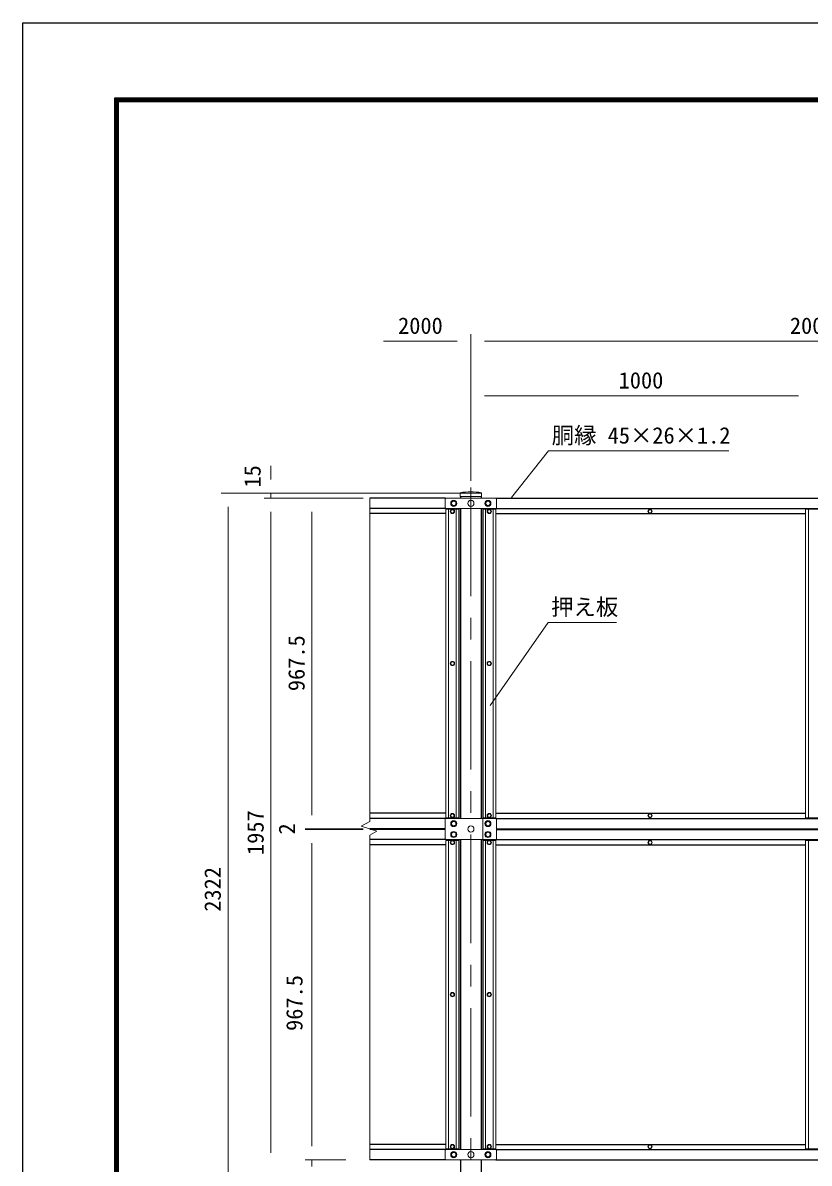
# Model space of a CAD drawing. Units: millimetres, scale not verified. Extents: x -4200 to 4200, y -2970 to 2970.
# Drawn here: x -4200 to -1896, y -369 to 2970 of the extents above; entities that cross this region are included whole.
import ezdxf
from ezdxf.enums import TextEntityAlignment as Align

# ---------------------------------------------------------------- set-up
doc = ezdxf.new("R2010")
doc.units = ezdxf.units.MM
doc.header["$LTSCALE"] = 10
doc.linetypes.add('USER1', pattern=[50.8, 31.75, -6.35, 6.35, -6.35])
for name, color, linetype, lineweight in [('0-0_D-TTL', 7, 'Continuous', 25), ('0-2_D-STR1', 1, 'Continuous', 25), ('0-3_D-STR3', 3, 'Continuous', 13), ('0-4_D-BMK', 2, 'USER1', 13), ('0-5_D-STR-DIM', 7, 'Continuous', 13), ('0-8_D-STR-TXT', 7, 'Continuous', 13)]:
    doc.layers.add(name, color=color, linetype=linetype, lineweight=lineweight)
doc.styles.add('ＭＳ ゴシック', font='')
doc.styles.get('ＭＳ ゴシック').set_extended_font_data('MS Gothic')

msp = doc.modelspace()

# ---------------------------------------------------------------- linework, layer by layer
at = {"layer": '0-0_D-TTL', "color": 2}
msp.add_lwpolyline([(-4200, 2970), (4200, 2970), (4200, -2970), (-4200, -2970)], close=True, dxfattribs=at)
at = {"layer": '0-0_D-TTL'}
for points in [[(-3930, 2750), (3930, 2750), (3930, -2750), (-3930, -2750)], [(-3927.5, 2747.5), (3927.5, 2747.5), (3927.5, -2747.5), (-3927.5, -2747.5)], [(-3925, 2745), (3925, 2745), (3925, -2745), (-3925, -2745)], [(-3922.5, 2742.5), (3922.5, 2742.5), (3922.5, -2742.5), (-3922.5, -2742.5)], [(-3920, 2740), (3920, 2740), (3920, -2740), (-3920, -2740)]]:
    msp.add_lwpolyline(points, close=True, dxfattribs=at)
at = {"layer": '0-2_D-STR1'}
for p, q in [((-2962.26, 1577.65), (-3183.08, 1577.65)), ((-2917.51, 1582.86), (-2917.51, 1577.65)), ((-2857.01, 1582.86), (-2857.01, 1577.65)), ((-2814.26, 1577.65), (-960.26, 1577.65)), ((-2960.26, 1547.65), (-3183.08, 1547.65)), ((-2960.26, 1547.65), (-3183.08, 1547.65)), ((-2922.26, 1547.65), (-2922.26, 640.15)), ((-2917.51, 1547.65), (-2917.51, 640.15)), ((-2857.01, 1547.65), (-2857.01, 640.15)), ((-2852.26, 1547.65), (-2852.26, 640.15)), ((-2814.26, 1547.65), (-960.26, 1547.65)), ((-2960.26, 1532.65), (-3183.08, 1532.65)), ((-2814.26, 1532.65), (-1906.26, 1532.65)), ((-2960.26, 655.15), (-3183.08, 655.15)), ((-2960.26, 640.15), (-3183.08, 640.15)), ((-2960.26, 640.15), (-3183.08, 640.15)), ((-2814.26, 655.15), (-1906.26, 655.15)), ((-2814.26, 640.15), (-960.26, 640.15)), ((-2962.26, 610.15), (-3183.08, 610.15)), ((-2962.26, 608.15), (-3183.08, 608.15)), ((-2812.26, 610.15), (-962.26, 610.15)), ((-2812.26, 608.15), (-962.26, 608.15)), ((-2960.26, 578.15), (-3183.08, 578.15)), ((-2960.26, 578.15), (-3183.08, 578.15)), ((-2922.26, 578.15), (-2922.26, -329.35)), ((-2917.51, 578.15), (-2917.51, -329.35)), ((-2857.01, 578.15), (-2857.01, -329.35)), ((-2852.26, 578.15), (-2852.26, -329.35)), ((-2814.26, 578.15), (-960.26, 578.15)), ((-2960.26, 563.15), (-3183.08, 563.15)), ((-2814.26, 563.15), (-1906.26, 563.15)), ((-2960.26, -314.35), (-3183.08, -314.35)), ((-2960.26, -329.35), (-3183.08, -329.35)), ((-2960.26, -329.35), (-3183.08, -329.35)), ((-2814.26, -314.35), (-1906.26, -314.35)), ((-2814.26, -329.35), (-960.26, -329.35)), ((-2960.27, -359.35), (-3183.08, -359.35)), ((-2857.01, -359.35), (-2857.01, -729.35)), ((-2814.25, -359.35), (-960.26, -359.35))]:
    msp.add_line(p, q, dxfattribs=at)
msp.add_lwpolyline([(-2917.51, -359.35), (-2917.51, -729.35), (-2857.01, -729.35)], dxfattribs=at)
at = {"layer": '0-3_D-STR3'}
for p, q in [((-2962.26, 1575.65), (-2962.26, 1549.65)), ((-2960.26, 1577.65), (-2814.26, 1577.65)), ((-2918.71, 1582.86), (-2918.71, 1593.74)), ((-2918.71, 1582.86), (-2855.81, 1582.86)), ((-2917.51, 1592.65), (-2857.01, 1592.65)), ((-2855.81, 1582.86), (-2855.81, 1593.74)), ((-2812.26, 1575.65), (-2812.26, 1549.65)), ((-2960.26, 1547.65), (-2814.26, 1547.65)), ((-2960.26, 1545.4), (-2960.26, 642.4)), ((-2960.26, 1545.4), (-2922.26, 1545.4)), ((-2952.26, 1545.4), (-2952.26, 642.4)), ((-2930.26, 1545.4), (-2930.26, 642.4)), ((-2922.26, 1545.4), (-2922.26, 642.4)), ((-2852.26, 1545.4), (-2814.26, 1545.4)), ((-2852.26, 1545.4), (-2852.26, 642.4)), ((-2844.26, 1545.4), (-2844.26, 642.4)), ((-2822.26, 1545.4), (-2822.26, 642.4)), ((-2814.26, 1545.4), (-2814.26, 642.4)), ((-1906.26, 1545.4), (-1868.26, 1545.4)), ((-1906.26, 1545.4), (-1906.26, 642.4)), ((-1898.26, 1545.4), (-1898.26, 642.4)), ((-2962.26, 638.15), (-2962.26, 580.15)), ((-2922.26, 642.4), (-2960.26, 642.4)), ((-2960.26, 640.15), (-2814.26, 640.15)), ((-2852.26, 642.4), (-2814.26, 642.4)), ((-2852.26, 578.15), (-2852.26, 640.15)), ((-2812.26, 638.15), (-2812.26, 580.15)), ((-1906.26, 642.4), (-1868.26, 642.4)), ((-2960.26, 578.15), (-2814.26, 578.15)), ((-2960.26, 575.9), (-2960.26, -327.1)), ((-2960.26, 575.9), (-2922.26, 575.9)), ((-2952.26, 575.9), (-2952.26, -327.1)), ((-2930.26, 575.9), (-2930.26, -327.1)), ((-2922.26, 575.9), (-2922.26, -327.1)), ((-2852.26, 575.9), (-2814.26, 575.9)), ((-2852.26, 575.9), (-2852.26, -327.1)), ((-2844.26, 575.9), (-2844.26, -327.1)), ((-2822.26, 575.9), (-2822.26, -327.1)), ((-2814.26, 575.9), (-2814.26, -327.1)), ((-1906.26, 575.9), (-1868.26, 575.9)), ((-1906.26, 575.9), (-1906.26, -327.1)), ((-1898.26, 575.9), (-1898.26, -327.1)), ((-2962.26, -331.35), (-2962.26, -357.35)), ((-2922.26, -327.1), (-2960.26, -327.1)), ((-2960.26, -329.35), (-2814.26, -329.35)), ((-2852.26, -327.1), (-2814.26, -327.1)), ((-2812.26, -331.35), (-2812.26, -357.35)), ((-1906.26, -327.1), (-1868.26, -327.1)), ((-2960.26, -359.35), (-2814.26, -359.35))]:
    msp.add_line(p, q, dxfattribs=at)
for points in [[(-2935.49, 1539.15), (-2938.37, 1544.15), (-2944.15, 1544.15), (-2947.03, 1539.15), (-2944.15, 1534.15), (-2938.37, 1534.15)], [(-2929.76, 1562.65), (-2933.5, 1569.15), (-2941.02, 1569.15), (-2944.76, 1562.65), (-2941.02, 1556.15), (-2933.5, 1556.15)], [(-2829.76, 1562.65), (-2833.5, 1569.15), (-2841.02, 1569.15), (-2844.76, 1562.65), (-2841.02, 1556.15), (-2833.5, 1556.15)], [(-2839.03, 1539.15), (-2836.15, 1544.15), (-2830.37, 1544.15), (-2827.49, 1539.15), (-2830.37, 1534.15), (-2836.15, 1534.15)], [(-2356.49, 1539.15), (-2359.37, 1544.15), (-2365.15, 1544.15), (-2368.03, 1539.15), (-2365.15, 1534.15), (-2359.37, 1534.15)], [(-2947.03, 1093.9), (-2944.15, 1098.9), (-2938.37, 1098.9), (-2935.49, 1093.9), (-2938.37, 1088.9), (-2944.15, 1088.9)], [(-2839.03, 1093.9), (-2836.15, 1098.9), (-2830.37, 1098.9), (-2827.49, 1093.9), (-2830.37, 1088.9), (-2836.15, 1088.9)], [(-2935.49, 648.65), (-2938.37, 653.65), (-2944.15, 653.65), (-2947.03, 648.65), (-2944.15, 643.65), (-2938.37, 643.65)], [(-2839.03, 648.65), (-2836.15, 653.65), (-2830.37, 653.65), (-2827.49, 648.65), (-2830.37, 643.65), (-2836.15, 643.65)], [(-2356.49, 648.65), (-2359.37, 653.65), (-2365.15, 653.65), (-2368.03, 648.65), (-2365.15, 643.65), (-2359.37, 643.65)], [(-2929.76, 625.15), (-2933.5, 631.65), (-2941.02, 631.65), (-2944.76, 625.15), (-2941.02, 618.65), (-2933.5, 618.65)], [(-2844.76, 625.15), (-2841.02, 631.65), (-2833.5, 631.65), (-2829.76, 625.15), (-2833.5, 618.65), (-2841.02, 618.65)], [(-2935.49, 569.65), (-2938.37, 574.65), (-2944.15, 574.65), (-2947.03, 569.65), (-2944.15, 564.65), (-2938.37, 564.65)], [(-2929.76, 593.15), (-2933.5, 599.65), (-2941.02, 599.65), (-2944.76, 593.15), (-2941.02, 586.65), (-2933.5, 586.65)], [(-2844.76, 593.15), (-2841.02, 599.65), (-2833.5, 599.65), (-2829.76, 593.15), (-2833.5, 586.65), (-2841.02, 586.65)], [(-2839.03, 569.65), (-2836.15, 574.65), (-2830.37, 574.65), (-2827.49, 569.65), (-2830.37, 564.65), (-2836.15, 564.65)], [(-2356.49, 569.65), (-2359.37, 574.65), (-2365.15, 574.65), (-2368.03, 569.65), (-2365.15, 564.65), (-2359.37, 564.65)], [(-2935.49, 124.4), (-2938.37, 129.4), (-2944.15, 129.4), (-2947.03, 124.4), (-2944.15, 119.4), (-2938.37, 119.4)], [(-2839.03, 124.4), (-2836.15, 129.4), (-2830.37, 129.4), (-2827.49, 124.4), (-2830.37, 119.4), (-2836.15, 119.4)], [(-2935.49, -320.85), (-2938.37, -315.85), (-2944.15, -315.85), (-2947.03, -320.85), (-2944.15, -325.85), (-2938.37, -325.85)], [(-2839.03, -320.85), (-2836.15, -315.85), (-2830.37, -315.85), (-2827.49, -320.85), (-2830.37, -325.85), (-2836.15, -325.85)], [(-2356.49, -320.85), (-2359.37, -315.85), (-2365.15, -315.85), (-2368.03, -320.85), (-2365.15, -325.85), (-2359.37, -325.85)], [(-2929.76, -344.35), (-2933.5, -337.85), (-2941.02, -337.85), (-2944.76, -344.35), (-2941.02, -350.85), (-2933.5, -350.85)], [(-2829.76, -344.35), (-2833.5, -337.85), (-2841.02, -337.85), (-2844.76, -344.35), (-2841.02, -350.85), (-2833.5, -350.85)]]:
    msp.add_lwpolyline(points, close=True, dxfattribs=at)
for centre, radius in [((-2937.26, 1562.65), 9), ((-2887.26, 1562.65), 9), ((-2837.26, 1562.65), 9), ((-2941.26, 1539.15), 6.25), ((-2941.26, 1539.15), 5), ((-2937.26, 1562.65), 6.5), ((-2837.26, 1562.65), 6.5), ((-2833.26, 1539.15), 6.25), ((-2833.26, 1539.15), 5), ((-2362.26, 1539.15), 6.25), ((-2362.26, 1539.15), 5), ((-2941.26, 1093.9), 6.25), ((-2941.26, 1093.9), 5), ((-2833.26, 1093.9), 6.25), ((-2833.26, 1093.9), 5), ((-2941.26, 648.65), 6.25), ((-2941.26, 648.65), 5), ((-2833.26, 648.65), 6.25), ((-2833.26, 648.65), 5), ((-2362.26, 648.65), 6.25), ((-2362.26, 648.65), 5), ((-2937.26, 625.15), 9), ((-2937.26, 593.15), 9), ((-2937.26, 625.15), 6.5), ((-2887.26, 609.15), 9), ((-2837.26, 625.15), 9), ((-2837.26, 593.15), 9), ((-2837.26, 625.15), 6.5), ((-2941.26, 569.65), 6.25), ((-2941.26, 569.65), 5), ((-2937.26, 593.15), 6.5), ((-2837.26, 593.15), 6.5), ((-2833.26, 569.65), 6.25), ((-2833.26, 569.65), 5), ((-2362.26, 569.65), 6.25), ((-2362.26, 569.65), 5), ((-2941.26, 124.4), 6.25), ((-2941.26, 124.4), 5), ((-2833.26, 124.4), 6.25), ((-2833.26, 124.4), 5), ((-2941.26, -320.85), 6.25), ((-2941.26, -320.85), 5), ((-2833.26, -320.85), 6.25), ((-2833.26, -320.85), 5), ((-2362.26, -320.85), 6.25), ((-2362.26, -320.85), 5), ((-2937.26, -344.35), 9), ((-2937.26, -344.35), 6.5), ((-2887.26, -344.35), 9), ((-2837.26, -344.35), 9), ((-2837.26, -344.35), 6.5)]:
    msp.add_circle(centre, radius, dxfattribs=at)
for centre, radius, start, end in [((-2960.26, 1575.65), 2, 90, 180), ((-2887.26, 1436.86), 160, 78.66399, 101.33601), ((-2814.26, 1575.65), 2, 0, 90), ((-2960.26, 1549.65), 2, 180, 270), ((-2814.26, 1549.65), 2, 270, 0), ((-2960.26, 638.15), 2, 90, 180), ((-2814.26, 638.15), 2, 0, 90), ((-2960.26, 580.15), 2, 180, 270), ((-2814.26, 580.15), 2, 270, 0), ((-2960.26, -331.35), 2, 90, 180), ((-2814.26, -331.35), 2, 0, 90), ((-2960.26, -357.35), 2, 180, 270), ((-2814.26, -357.35), 2, 270, 0)]:
    msp.add_arc(centre, radius, start, end, dxfattribs=at)
at = {"layer": '0-4_D-BMK'}
msp.add_line((-2887.26, 1608.78), (-2887.26, -807.52), dxfattribs=at)
at = {"layer": '0-5_D-STR-DIM'}
for p, q in [((-2927.26, 2037.97), (-3143.08, 2037.97)), ((-2887.26, 1628.78), (-2887.26, 2057.97)), ((-2887.26, 1837.18), (-2887.26, 2057.97)), ((-2847.26, 2037.97), (-927.26, 2037.97)), ((-2887.26, 1628.78), (-2887.26, 1897.97)), ((-2847.26, 1877.97), (-1927.26, 1877.97)), ((-3473.08, 1632.65), (-3473.08, 1672.65)), ((-2907.26, 1592.65), (-3618.75, 1592.65)), ((-2907.26, 1592.65), (-3493.08, 1592.65)), ((-3203.08, 1577.65), (-3493.08, 1577.65)), ((-3203.08, 1577.65), (-3493.08, 1577.65)), ((-3473.08, 1577.65), (-3473.08, 1592.65)), ((-3203.08, 1577.65), (-3373.08, 1577.65)), ((-3183.08, 1577.65), (-3183.08, 631.15)), ((-3598.75, -689.35), (-3598.75, 1552.65)), ((-3473.08, 1537.65), (-3473.08, -339.35)), ((-3473.08, 1537.65), (-3473.08, 1497.65)), ((-3353.08, 650.15), (-3353.08, 1537.65)), ((-3353.08, 650.15), (-3353.08, 690.15)), ((-3203.08, 610.15), (-3373.08, 610.15)), ((-3203.08, 610.15), (-3373.08, 610.15)), ((-3203.08, 608.15), (-3373.08, 608.15)), ((-3203.08, 608.15), (-3373.08, 608.15)), ((-3353.08, 610.15), (-3353.08, 608.15)), ((-3353.08, 568.15), (-3353.08, -319.35)), ((-3353.08, 568.15), (-3353.08, 528.15)), ((-3183.08, 591.2), (-3183.08, -359.35)), ((-3353.08, -319.35), (-3353.08, -279.35)), ((-3253.08, -359.35), (-3373.08, -359.35)), ((-3253.08, -359.35), (-3373.08, -359.35)), ((-3353.08, -359.35), (-3353.08, -379.35))]:
    msp.add_line(p, q, dxfattribs=at)
msp.add_lwpolyline([(-3183.08, 591.2), (-3163.04, 602.79), (-3208.76, 617.51), (-3183.08, 631.15)], dxfattribs=at)
at = {"layer": '0-8_D-STR-TXT'}
for points in [[(-2131.23, 1716.84), (-2659.67, 1716.84), (-2768.28, 1580.17)], [(-2460.83, 1214.11), (-2661.18, 1214.11), (-2830.95, 970.47)]]:
    msp.add_lwpolyline(points, dxfattribs=at)

# ---------------------------------------------------------------- texts
at = {"layer": '0-5_D-STR-DIM', "style": 'ＭＳ ゴシック'}
for s, p in [('2000', (-3100.42, 2044.72)), ('2000', (-1952.51, 2044.72)), ('1000', (-2454.16, 1884.72))]:
    msp.add_text(s, height=48.09, dxfattribs=at).set_placement(p, align=Align.BOTTOM_LEFT)
for s, p in [('15', (-3488.69, 1609.04)), ('967.5', (-3359.83, 1012.92)), ('1957', (-3479.83, 533.15)), ('2', (-3387.83, 593.17)), ('2322', (-3605.5, 366.92)), ('967.5', (-3365.88, 17.97))]:
    msp.add_text(s, height=48.09, rotation=90, dxfattribs=at).set_placement(p, align=Align.BOTTOM_LEFT)
at = {"layer": '0-8_D-STR-TXT', "style": 'ＭＳ ゴシック'}
for s, p in [('胴縁 45×26×1.2', (-2650.22, 1723.44)), ('押え板', (-2651.98, 1220.96))]:
    msp.add_text(s, height=48.09, dxfattribs=at).set_placement(p, align=Align.BOTTOM_LEFT)

doc.saveas('drawing.dxf')
